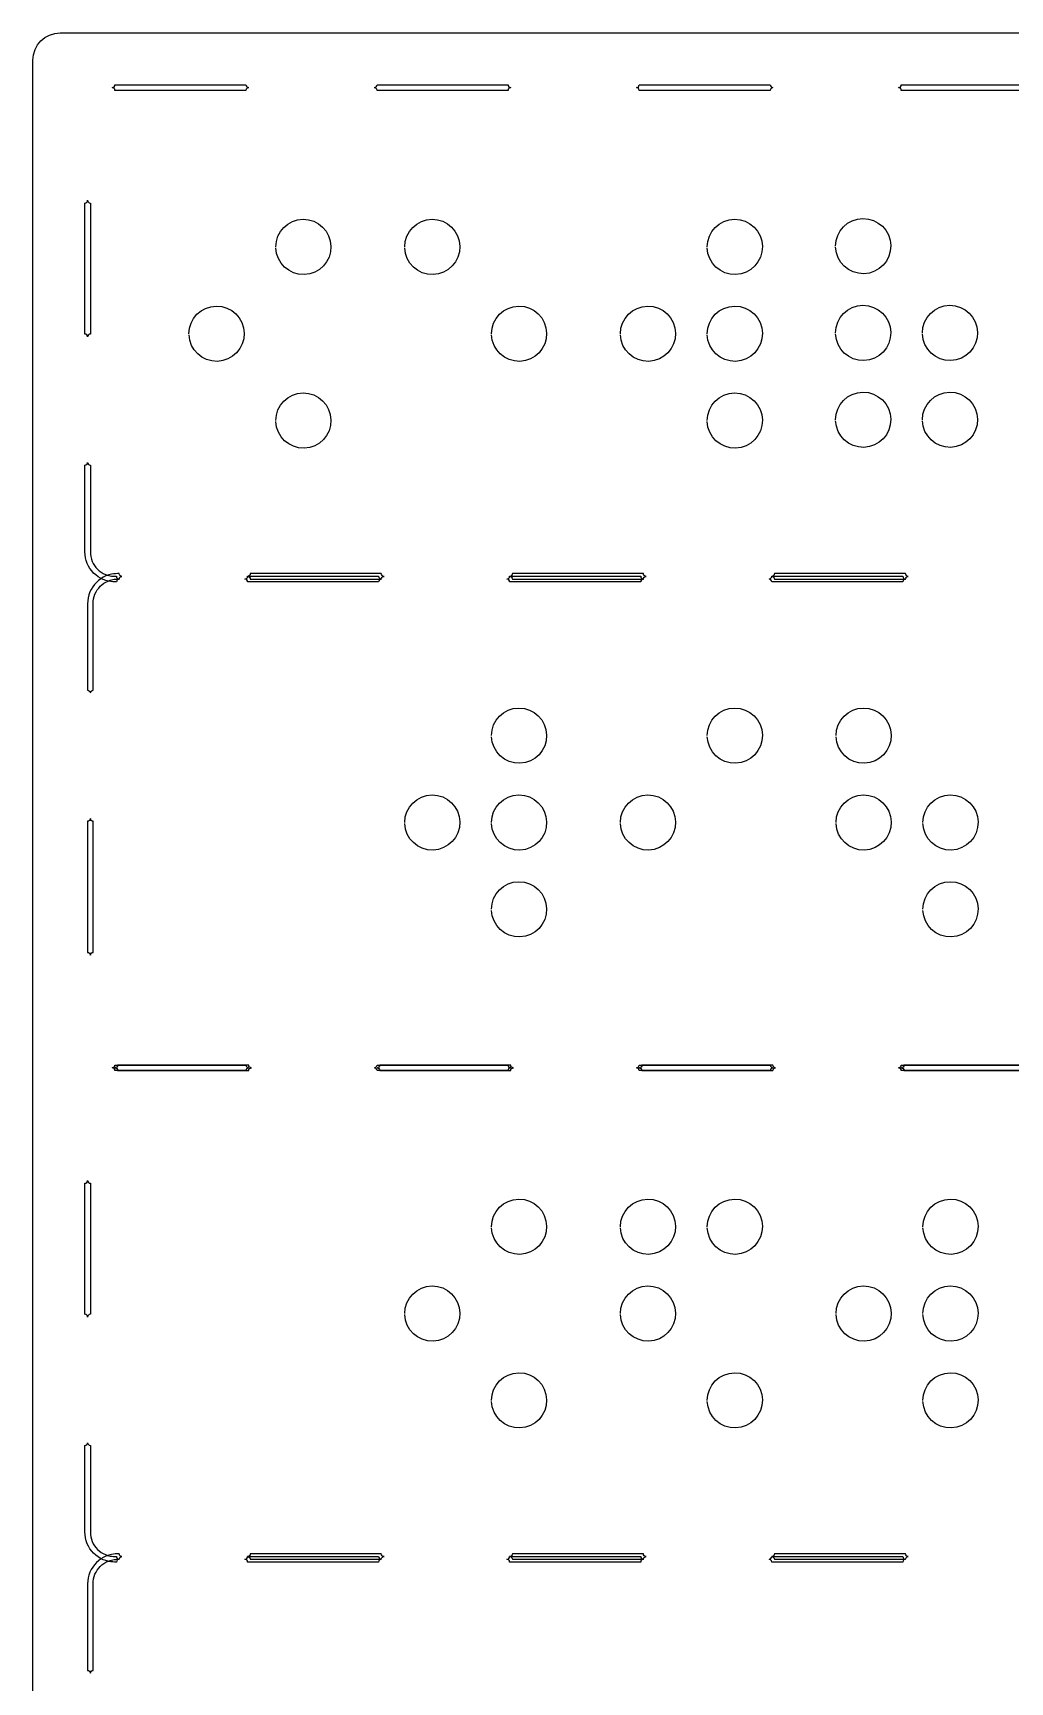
# Model space of a CAD drawing. Extents: x 0 to 120, y 0 to 230.
# Drawn here: x 0.1 to 35.9, y 169.7 to 230.1 of the extents above; entities that cross this region are included whole.
import ezdxf

# ---------------------------------------------------------------- set-up
doc = ezdxf.new("R2010")
doc.units = 0
doc.layers.add('Camada_1', color=7, linetype='CONTINUOUS')

msp = doc.modelspace()

# ---------------------------------------------------------------- linework, layer by layer
at = {"layer": 'Camada_1', "color": 7}
for points in [[(1.100001, 230.09983), (119.1, 230.09983)], [(0.1, 1.09983), (0.1, 229.09983)], [(3.101574, 228.19998), (7.900402, 228.19998)], [(7.900402, 227.99881), (3.101574, 227.99881)], [(12.701184, 228.19998), (17.500012, 228.19998)], [(17.500012, 227.99881), (12.701184, 227.99881)], [(22.300793, 228.19998), (27.101574, 228.19998)], [(27.101574, 227.99881), (22.300793, 227.99881)], [(31.900402, 228.19998), (36.701184, 228.19998)], [(36.701184, 227.99881), (31.900402, 227.99881)], [(2.000012, 219.07107), (2.000012, 223.8699)], [(2.201184, 223.8699), (2.201184, 219.07107)], [(2.000013, 211.10049), (2.000013, 214.27041)], [(2.101575, 214.37001), (2.101574, 214.3699)], [(2.201184, 214.2703), (2.201184, 211.10038)], [(2.878908, 210.0224), (2.875008, 210.0224), (2.773445, 210.0497), (2.671883, 210.0849), (2.576183, 210.1318), (2.484383, 210.1865), (2.400403, 210.2509), (2.322273, 210.3212), (2.251963, 210.3993), (2.187513, 210.4833), (2.132823, 210.5751), (2.087903, 210.6688), (2.087903, 210.6708)], [(2.978505, 210.27567), (2.974605, 210.27567), (2.873042, 210.24837), (2.77148, 210.21317), (2.67578, 210.16627), (2.58398, 210.11157), (2.5, 210.04707), (2.42187, 209.97677), (2.35156, 209.89867), (2.28711, 209.81467), (2.23242, 209.72287), (2.1875, 209.62917), (2.1875, 209.62717)], [(2.271494, 210.74881), (2.308604, 210.67071), (2.353524, 210.59651), (2.406254, 210.52621), (2.462894, 210.46181), (2.527344, 210.40521), (2.597654, 210.35251), (2.671874, 210.30761), (2.750004, 210.27051), (2.832034, 210.24121), (2.923834, 210.21781)], [(7.958996, 210.19998), (12.757824, 210.19998)], [(12.857421, 210.29925), (8.058593, 210.29925)], [(17.558606, 210.19998), (22.357434, 210.19998)], [(22.457031, 210.29925), (17.658203, 210.29925)], [(27.158215, 210.19998), (31.958996, 210.19998)], [(32.058593, 210.29925), (27.257812, 210.29925)], [(2.371091, 209.54925), (2.408201, 209.62735), (2.453121, 209.70155), (2.505851, 209.77185), (2.562491, 209.83625), (2.626941, 209.89285), (2.697251, 209.94555), (2.771471, 209.99045), (2.849601, 210.02755), (2.931631, 210.05685), (3.023431, 210.08025)], [(12.757824, 209.99881), (7.958996, 209.99881)], [(8.058593, 210.09809), (12.857421, 210.09809)], [(22.357434, 209.99881), (17.558606, 209.99881)], [(17.658203, 210.09809), (22.457031, 210.09809)], [(31.958996, 209.99881), (27.158215, 209.99881)], [(27.257812, 210.09809), (32.058593, 210.09809)], [(2.09961, 209.19748), (2.09961, 206.02756)], [(2.300781, 206.02777), (2.300781, 209.19769)], [(2.201172, 205.92796), (2.201171, 205.92817)], [(2.099609, 201.226997), (2.099609, 196.428168)], [(2.300781, 196.428168), (2.300781, 201.226997)], [(3.101574, 192.299574), (7.900402, 192.299574)], [(7.900402, 192.098402), (3.101574, 192.098402)], [(7.999999, 192.299262), (3.201171, 192.299262)], [(3.201171, 192.09809), (7.999999, 192.09809)], [(12.701184, 192.299574), (17.500012, 192.299574)], [(17.500012, 192.098402), (12.701184, 192.098402)], [(17.599609, 192.299262), (12.800781, 192.299262)], [(12.800781, 192.09809), (17.599609, 192.09809)], [(22.300793, 192.299574), (27.101574, 192.299574)], [(27.101574, 192.098402), (22.300793, 192.098402)], [(27.201171, 192.299262), (22.40039, 192.299262)], [(22.40039, 192.09809), (27.201171, 192.09809)], [(31.900402, 192.299574), (36.701184, 192.299574)], [(36.701184, 192.098402), (31.900402, 192.098402)], [(36.800781, 192.299262), (31.999999, 192.299262)], [(31.999999, 192.09809), (36.800781, 192.09809)], [(2.000012, 183.170667), (2.000012, 187.969496)], [(2.201184, 187.969496), (2.201184, 183.170667)], [(2.000013, 175.200004), (2.000013, 178.369926)], [(2.201184, 178.369886), (2.201184, 175.199964)], [(2.878908, 174.121837), (2.875008, 174.121837), (2.773445, 174.149177), (2.671883, 174.184337), (2.576183, 174.231207), (2.484383, 174.285897), (2.400403, 174.350347), (2.322273, 174.420657), (2.251963, 174.498787), (2.187513, 174.582767), (2.132823, 174.674567), (2.087903, 174.768317), (2.087903, 174.770317)], [(2.271494, 174.848402), (2.308604, 174.770272), (2.353524, 174.696052), (2.406254, 174.625742), (2.462894, 174.561292), (2.527344, 174.504652), (2.597654, 174.451922), (2.671874, 174.407002), (2.750004, 174.369892), (2.832034, 174.340592), (2.923834, 174.317152)], [(2.978505, 174.375424), (2.974605, 174.375424), (2.873042, 174.348084), (2.77148, 174.312924), (2.67578, 174.266054), (2.58398, 174.211364), (2.5, 174.146914), (2.42187, 174.076604), (2.35156, 173.998474), (2.28711, 173.914494), (2.23242, 173.822694), (2.1875, 173.728944), (2.1875, 173.726944)], [(2.371091, 173.648859), (2.408201, 173.726989), (2.453121, 173.801209), (2.505851, 173.871519), (2.562491, 173.935969), (2.626941, 173.992609), (2.697251, 174.045339), (2.771471, 174.090259), (2.849601, 174.127369), (2.931631, 174.156669), (3.023431, 174.180109)], [(7.958996, 174.299574), (12.757824, 174.299574)], [(12.757824, 174.098402), (7.958996, 174.098402)], [(12.857421, 174.398859), (8.058593, 174.398859)], [(8.058593, 174.197687), (12.857421, 174.197687)], [(17.558606, 174.299574), (22.357434, 174.299574)], [(22.357434, 174.098402), (17.558606, 174.098402)], [(22.457031, 174.398859), (17.658203, 174.398859)], [(17.658203, 174.197687), (22.457031, 174.197687)], [(27.158215, 174.299574), (31.958996, 174.299574)], [(31.958996, 174.098402), (27.158215, 174.098402)], [(32.058593, 174.398859), (27.257812, 174.398859)], [(27.257812, 174.197687), (32.058593, 174.197687)], [(2.09961, 173.297257), (2.09961, 170.127335)], [(2.300781, 170.127375), (2.300781, 173.297297)]]:
    msp.add_lwpolyline(points, dxfattribs=at)
for points in [[(1.100001, 230.09983)], [(2.101574, 223.97146)], [(2.201171, 196.326606)], [(2.101574, 188.071058)], [(2.101575, 178.469536)], [(2.201172, 170.027725)]]:
    msp.add_lwpolyline(points, close=True, dxfattribs=at)
for points in [[(0.1, 229.09983), (0.1, 229.65383), (0.546, 230.09983), (1.100001, 230.09983)], [(3.000012, 228.10038), (3.026734, 228.099962), (3.052512, 228.110258), (3.071593, 228.128971)], [(3.0723, 228.0711), (3.05316, 228.090242), (3.027078, 228.100806), (3.000012, 228.10038)], [(3.071593, 228.128971), (3.090674, 228.147683), (3.101471, 228.173255), (3.101574, 228.19998)], [(3.101574, 227.99881), (3.102003, 228.025876), (3.09144, 228.051959), (3.0723, 228.0711)], [(7.928994, 228.070399), (7.910279, 228.051316), (7.899983, 228.025535), (7.900402, 227.99881)], [(7.900402, 228.19998), (7.900622, 228.14506), (7.945092, 228.100594), (8.000012, 228.10038)], [(8.000012, 228.10038), (7.973284, 228.100279), (7.947709, 228.089482), (7.928994, 228.070399)], [(12.601574, 228.10038), (12.656494, 228.100594), (12.700965, 228.14506), (12.701184, 228.19998)], [(12.672593, 228.070399), (12.653878, 228.089482), (12.628302, 228.100279), (12.601574, 228.10038)], [(12.701184, 227.99881), (12.701604, 228.025535), (12.691307, 228.051316), (12.672593, 228.070399)], [(17.529286, 228.0711), (17.510146, 228.051959), (17.499584, 228.025876), (17.500012, 227.99881)], [(17.500012, 228.19998), (17.500116, 228.173255), (17.510913, 228.147683), (17.529994, 228.128971)], [(17.601574, 228.10038), (17.574508, 228.100806), (17.548426, 228.090242), (17.529286, 228.0711)], [(17.529994, 228.128971), (17.549075, 228.110258), (17.574852, 228.099962), (17.601574, 228.10038)], [(22.201183, 228.10038), (22.256103, 228.100594), (22.300574, 228.14506), (22.300793, 228.19998)], [(22.272202, 228.070399), (22.253487, 228.089482), (22.227911, 228.100279), (22.201183, 228.10038)], [(22.300793, 227.99881), (22.301213, 228.025535), (22.290916, 228.051316), (22.272202, 228.070399)], [(27.130165, 228.070399), (27.111451, 228.051316), (27.101154, 228.025535), (27.101574, 227.99881)], [(27.101574, 228.19998), (27.101793, 228.14506), (27.146264, 228.100594), (27.201184, 228.10038)], [(27.201184, 228.10038), (27.174456, 228.100279), (27.14888, 228.089482), (27.130165, 228.070399)], [(31.800792, 228.10038), (31.855712, 228.100594), (31.900183, 228.14506), (31.900402, 228.19998)], [(31.871811, 228.070399), (31.853096, 228.089482), (31.82752, 228.100279), (31.800792, 228.10038)], [(31.900402, 227.99881), (31.900822, 228.025535), (31.890525, 228.051316), (31.871811, 228.070399)], [(2.000012, 223.8699), (2.027076, 223.869474), (2.053157, 223.880037), (2.072297, 223.899176)], [(2.072297, 223.899176), (2.091436, 223.918316), (2.102, 223.944396), (2.101574, 223.97146)], [(2.101574, 223.97146), (2.101157, 223.944737), (2.111455, 223.918958), (2.130169, 223.899877)], [(2.130169, 223.899877), (2.148884, 223.880796), (2.174458, 223.870001), (2.201184, 223.8699)], [(8.994073, 222.264871), (8.994073, 222.819738), (9.440324, 223.271016), (9.994214, 223.276277)], [(9.994214, 223.276277), (10.548104, 223.281538), (11.002818, 222.838818), (11.013321, 222.28405)], [(13.714089, 222.264871), (13.714089, 222.819739), (14.16034, 223.271016), (14.714231, 223.276277)], [(14.714231, 223.276277), (15.268121, 223.281538), (15.722835, 222.838818), (15.733338, 222.28405)], [(24.79403, 222.264871), (24.79403, 222.819738), (25.240281, 223.271016), (25.794171, 223.276277)], [(25.794171, 223.276277), (26.348061, 223.281538), (26.802775, 222.838818), (26.813278, 222.28405)], [(29.495911, 222.29363), (29.495911, 222.848498), (29.942162, 223.299775), (30.496053, 223.305036)], [(30.496053, 223.305036), (31.049943, 223.310297), (31.504657, 222.867577), (31.51516, 222.312809)], [(11.013321, 222.28405), (11.023824, 221.729282), (10.586196, 221.26961), (10.032505, 221.253829)], [(15.733338, 222.28405), (15.743841, 221.729282), (15.306212, 221.26961), (14.752521, 221.253829)], [(26.813278, 222.28405), (26.823781, 221.729282), (26.386153, 221.26961), (25.832462, 221.253829)], [(31.51516, 222.312809), (31.525663, 221.758041), (31.088034, 221.298369), (30.534343, 221.282588)], [(10.032505, 221.253829), (9.478814, 221.238048), (9.015802, 221.672051), (8.994799, 222.22652)], [(14.752521, 221.253829), (14.19883, 221.238048), (13.735818, 221.672051), (13.714815, 222.22652)], [(25.832462, 221.253829), (25.278771, 221.238048), (24.815759, 221.672051), (24.794756, 222.22652)], [(30.534343, 221.282588), (29.980652, 221.266807), (29.51764, 221.70081), (29.496637, 222.255279)], [(5.814088, 219.084871), (5.814088, 219.639738), (6.260339, 220.091015), (6.814229, 220.096276)], [(6.814229, 220.096276), (7.368119, 220.101537), (7.822832, 219.658818), (7.833336, 219.10405)], [(16.894082, 219.084871), (16.894082, 219.639738), (17.340333, 220.091015), (17.894223, 220.096276)], [(17.894223, 220.096276), (18.448113, 220.101537), (18.902826, 219.658818), (18.91333, 219.10405)], [(21.614037, 219.084871), (21.614037, 219.639738), (22.060289, 220.091015), (22.614179, 220.096276)], [(22.614179, 220.096276), (23.168069, 220.101537), (23.622782, 219.658818), (23.633286, 219.10405)], [(24.79403, 219.084871), (24.79403, 219.639738), (25.240281, 220.091015), (25.794171, 220.096276)], [(25.794171, 220.096276), (26.348061, 220.101537), (26.802774, 219.658818), (26.813278, 219.10405)], [(29.495911, 219.11363), (29.495911, 219.668497), (29.942163, 220.119774), (30.496053, 220.125035)], [(30.496053, 220.125035), (31.049943, 220.130296), (31.504656, 219.687577), (31.51516, 219.132809)], [(32.675908, 219.11363), (32.675908, 219.668497), (33.122159, 220.119774), (33.676049, 220.125035)], [(33.676049, 220.125035), (34.229939, 220.130296), (34.684652, 219.687577), (34.695156, 219.132809)], [(2.071593, 219.042479), (2.052512, 219.061192), (2.026734, 219.071488), (2.000012, 219.07107)], [(2.101574, 218.97147), (2.101471, 218.998195), (2.090674, 219.023767), (2.071593, 219.042479)], [(2.201184, 219.07107), (2.146264, 219.070856), (2.101794, 219.02639), (2.101574, 218.97147)], [(6.85252, 218.073829), (6.298829, 218.058048), (5.835817, 218.492051), (5.814814, 219.04652)], [(7.833336, 219.10405), (7.843839, 218.549282), (7.406211, 218.08961), (6.85252, 218.073829)], [(17.932514, 218.073829), (17.378823, 218.058048), (16.915811, 218.492051), (16.894808, 219.04652)], [(18.91333, 219.10405), (18.923833, 218.549282), (18.486205, 218.08961), (17.932514, 218.073829)], [(22.652469, 218.073829), (22.098778, 218.058048), (21.635766, 218.492051), (21.614763, 219.04652)], [(23.633286, 219.10405), (23.643789, 218.549282), (23.20616, 218.08961), (22.652469, 218.073829)], [(25.832462, 218.073829), (25.278771, 218.058048), (24.815759, 218.492051), (24.794756, 219.04652)], [(26.813278, 219.10405), (26.823781, 218.549282), (26.386153, 218.08961), (25.832462, 218.073829)], [(30.534343, 218.102588), (29.980652, 218.086807), (29.51764, 218.52081), (29.496637, 219.075279)], [(31.51516, 219.132809), (31.525663, 218.578041), (31.088034, 218.118369), (30.534343, 218.102588)], [(33.71434, 218.102588), (33.160649, 218.086807), (32.697637, 218.52081), (32.676634, 219.075279)], [(34.695156, 219.132809), (34.705659, 218.578041), (34.268031, 218.118369), (33.71434, 218.102588)], [(8.994073, 215.90487), (8.994073, 216.459737), (9.440324, 216.911015), (9.994214, 216.916276)], [(9.994214, 216.916276), (10.548104, 216.921537), (11.002818, 216.478817), (11.013321, 215.924049)], [(24.79403, 215.90487), (24.79403, 216.459737), (25.240281, 216.911015), (25.794171, 216.916276)], [(25.794171, 216.916276), (26.348061, 216.921537), (26.802775, 216.478817), (26.813278, 215.924049)], [(29.495911, 215.933629), (29.495911, 216.488497), (29.942162, 216.939774), (30.496053, 216.945035)], [(30.496053, 216.945035), (31.049943, 216.950296), (31.504657, 216.507576), (31.51516, 215.952808)], [(32.675908, 215.933629), (32.675908, 216.488496), (33.122159, 216.939774), (33.676049, 216.945035)], [(33.676049, 216.945035), (34.229939, 216.950296), (34.684653, 216.507576), (34.695156, 215.952808)], [(10.032505, 214.893829), (9.478814, 214.878048), (9.015802, 215.312051), (8.994799, 215.866519)], [(11.013321, 215.924049), (11.023824, 215.369282), (10.586196, 214.90961), (10.032505, 214.893829)], [(25.832462, 214.893829), (25.278771, 214.878048), (24.815759, 215.312051), (24.794756, 215.866519)], [(26.813278, 215.924049), (26.823781, 215.369282), (26.386153, 214.90961), (25.832462, 214.893829)], [(30.534343, 214.922588), (29.980652, 214.906807), (29.51764, 215.34081), (29.496637, 215.895278)], [(31.51516, 215.952808), (31.525663, 215.39804), (31.088034, 214.938369), (30.534343, 214.922588)], [(33.71434, 214.922588), (33.160649, 214.906807), (32.697637, 215.34081), (32.676634, 215.895278)], [(34.695156, 215.952808), (34.705659, 215.398041), (34.268031, 214.938369), (33.71434, 214.922588)], [(2.000013, 214.27041), (2.026735, 214.269992), (2.052513, 214.280288), (2.071594, 214.299001)], [(2.071594, 214.299001), (2.090675, 214.317713), (2.101472, 214.343285), (2.101575, 214.37001)], [(2.101574, 214.3699), (2.101794, 214.31498), (2.146264, 214.270514), (2.201184, 214.2703)], [(2.087903, 210.6708), (2.030533, 210.80651), (1.999883, 210.95377), (2.000013, 211.10049)], [(2.201184, 211.10038), (2.201077, 210.98022), (2.224864, 210.85913), (2.271494, 210.74881)], [(2.923834, 210.21781), (2.997194, 210.20261), (3.074821, 210.19871), (3.156256, 210.20021)], [(3.259755, 210.29907), (3.168765, 210.30107), (3.074592, 210.29607), (2.978505, 210.27567)], [(3.156256, 210.20021), (3.157513, 210.145269), (3.20287, 210.101637), (3.257818, 210.10251)], [(3.255853, 210.09785), (3.25711, 210.152791), (3.302467, 210.196423), (3.357415, 210.19555)], [(3.286953, 210.226902), (3.268602, 210.246354), (3.258807, 210.272345), (3.259755, 210.29907)], [(3.357415, 210.19555), (3.330681, 210.196159), (3.305304, 210.20745), (3.286953, 210.226902)], [(7.929015, 210.128971), (7.948096, 210.147683), (7.958893, 210.173255), (7.958996, 210.19998)], [(8.029316, 210.226966), (8.010176, 210.207827), (7.984095, 210.197264), (7.957031, 210.19769)], [(7.957031, 210.19769), (7.983753, 210.198108), (8.009531, 210.187812), (8.028612, 210.169099)], [(8.058593, 210.29925), (8.059019, 210.272186), (8.048455, 210.246106), (8.029316, 210.226966)], [(12.757824, 210.19998), (12.758043, 210.14506), (12.802514, 210.100594), (12.857434, 210.10038)], [(12.886016, 210.227667), (12.867302, 210.246748), (12.857004, 210.272527), (12.857421, 210.29925)], [(12.857421, 210.09809), (12.85764, 210.15301), (12.902111, 210.197476), (12.957031, 210.19769)], [(12.957031, 210.19769), (12.930305, 210.197791), (12.904731, 210.208586), (12.886016, 210.227667)], [(17.458996, 210.10038), (17.513916, 210.100594), (17.558387, 210.14506), (17.558606, 210.19998)], [(17.629608, 210.227667), (17.610893, 210.208586), (17.585319, 210.197791), (17.558593, 210.19769)], [(17.558593, 210.19769), (17.613513, 210.197476), (17.657984, 210.15301), (17.658203, 210.09809)], [(17.658203, 210.29925), (17.65862, 210.272527), (17.648322, 210.246748), (17.629608, 210.227667)], [(22.357434, 210.19998), (22.357538, 210.173255), (22.368335, 210.147683), (22.387416, 210.128971)], [(22.486309, 210.226966), (22.467169, 210.246106), (22.456605, 210.272186), (22.457031, 210.29925)], [(22.558593, 210.19769), (22.531529, 210.197264), (22.505448, 210.207827), (22.486309, 210.226966)], [(22.487013, 210.169099), (22.506094, 210.187812), (22.531871, 210.198108), (22.558593, 210.19769)], [(27.058605, 210.10038), (27.113525, 210.100594), (27.157996, 210.14506), (27.158215, 210.19998)], [(27.229217, 210.227667), (27.210502, 210.208586), (27.184928, 210.197791), (27.158202, 210.19769)], [(27.158202, 210.19769), (27.213122, 210.197476), (27.257593, 210.15301), (27.257812, 210.09809)], [(27.257812, 210.29925), (27.258229, 210.272527), (27.247931, 210.246748), (27.229217, 210.227667)], [(31.958996, 210.19998), (31.959215, 210.14506), (32.003686, 210.100594), (32.058606, 210.10038)], [(32.087188, 210.227667), (32.068474, 210.246748), (32.058176, 210.272527), (32.058593, 210.29925)], [(32.058593, 210.09809), (32.058812, 210.15301), (32.103283, 210.197476), (32.158203, 210.19769)], [(32.158203, 210.19769), (32.131477, 210.197791), (32.105903, 210.208586), (32.087188, 210.227667)], [(2.1875, 209.62717), (2.13013, 209.49146), (2.09948, 209.3442), (2.09961, 209.19748)], [(3.160158, 209.999), (3.069168, 209.997), (2.974995, 210.002), (2.878908, 210.0224)], [(3.023431, 210.08025), (3.096791, 210.09545), (3.174418, 210.09935), (3.255853, 210.09785)], [(3.18736, 210.071161), (3.169009, 210.051712), (3.159213, 210.025723), (3.160158, 209.999)], [(3.257818, 210.10251), (3.231085, 210.101901), (3.20571, 210.090611), (3.18736, 210.071161)], [(7.857434, 210.10038), (7.884156, 210.099962), (7.909934, 210.110258), (7.929015, 210.128971)], [(7.929722, 210.0711), (7.910582, 210.090242), (7.8845, 210.100806), (7.857434, 210.10038)], [(7.958996, 209.99881), (7.959425, 210.025876), (7.948862, 210.051959), (7.929722, 210.0711)], [(8.028612, 210.169099), (8.047693, 210.150387), (8.05849, 210.124815), (8.058593, 210.09809)], [(12.786415, 210.070399), (12.767701, 210.051316), (12.757404, 210.025535), (12.757824, 209.99881)], [(12.857434, 210.10038), (12.830706, 210.100279), (12.80513, 210.089482), (12.786415, 210.070399)], [(17.530015, 210.070399), (17.5113, 210.089482), (17.485724, 210.100279), (17.458996, 210.10038)], [(17.558606, 209.99881), (17.559026, 210.025535), (17.548729, 210.051316), (17.530015, 210.070399)], [(22.386708, 210.0711), (22.367568, 210.051959), (22.357006, 210.025876), (22.357434, 209.99881)], [(22.458996, 210.10038), (22.43193, 210.100806), (22.405848, 210.090242), (22.386708, 210.0711)], [(22.387416, 210.128971), (22.406497, 210.110258), (22.432274, 210.099962), (22.458996, 210.10038)], [(22.457031, 210.09809), (22.457135, 210.124815), (22.467932, 210.150387), (22.487013, 210.169099)], [(27.129624, 210.070399), (27.110909, 210.089482), (27.085333, 210.100279), (27.058605, 210.10038)], [(27.158215, 209.99881), (27.158635, 210.025535), (27.148338, 210.051316), (27.129624, 210.070399)], [(31.987587, 210.070399), (31.968873, 210.051316), (31.958576, 210.025535), (31.958996, 209.99881)], [(32.058606, 210.10038), (32.031878, 210.100279), (32.006302, 210.089482), (31.987587, 210.070399)], [(2.300781, 209.19769), (2.300674, 209.31785), (2.324461, 209.43893), (2.371091, 209.54925)], [(2.09961, 206.02756), (2.126332, 206.027978), (2.15211, 206.017682), (2.171191, 205.998969)], [(2.171191, 205.998969), (2.190272, 205.980257), (2.201069, 205.954685), (2.201172, 205.92796)], [(2.201171, 205.92817), (2.201391, 205.98309), (2.245861, 206.027556), (2.300781, 206.02777)], [(16.894025, 204.364332), (16.894025, 204.919199), (17.340276, 205.370476), (17.894166, 205.375737)], [(17.894166, 205.375737), (18.448056, 205.380998), (18.902769, 204.938279), (18.913273, 204.383511)], [(24.794072, 204.364332), (24.794072, 204.919199), (25.240323, 205.370476), (25.794213, 205.375737)], [(25.794213, 205.375737), (26.348103, 205.380998), (26.802816, 204.938279), (26.81332, 204.383511)], [(29.514027, 204.364332), (29.514027, 204.919199), (29.960279, 205.370476), (30.514169, 205.375737)], [(30.514169, 205.375737), (31.068059, 205.380998), (31.522772, 204.938279), (31.533276, 204.383511)], [(17.932457, 203.35329), (17.378766, 203.337509), (16.915754, 203.771512), (16.894751, 204.325981)], [(18.913273, 204.383511), (18.923776, 203.828743), (18.486148, 203.369071), (17.932457, 203.35329)], [(25.832504, 203.35329), (25.278813, 203.337509), (24.815801, 203.771512), (24.794798, 204.325981)], [(26.81332, 204.383511), (26.823823, 203.828743), (26.386195, 203.369071), (25.832504, 203.35329)], [(30.552459, 203.35329), (29.998768, 203.337509), (29.535756, 203.771512), (29.514753, 204.325981)], [(31.533276, 204.383511), (31.543779, 203.828743), (31.10615, 203.369071), (30.552459, 203.35329)], [(13.714032, 201.184331), (13.714032, 201.739198), (14.160283, 202.190476), (14.714173, 202.195737)], [(14.714173, 202.195737), (15.268063, 202.200998), (15.722777, 201.758278), (15.73328, 201.20351)], [(16.894025, 201.184331), (16.894025, 201.739198), (17.340276, 202.190476), (17.894166, 202.195737)], [(17.894166, 202.195737), (18.448056, 202.200998), (18.90277, 201.758278), (18.913273, 201.20351)], [(21.614072, 201.184331), (21.614072, 201.739198), (22.060323, 202.190476), (22.614213, 202.195737)], [(22.614213, 202.195737), (23.168103, 202.200998), (23.622817, 201.758278), (23.63332, 201.20351)], [(29.514027, 201.184331), (29.514027, 201.739199), (29.960278, 202.190476), (30.514169, 202.195737)], [(30.514169, 202.195737), (31.068059, 202.200998), (31.522773, 201.758278), (31.533276, 201.20351)], [(32.69402, 201.184331), (32.69402, 201.739199), (33.140271, 202.190476), (33.694162, 202.195737)], [(33.694162, 202.195737), (34.248052, 202.200997), (34.702765, 201.758278), (34.713268, 201.20351)], [(2.171193, 201.255591), (2.152112, 201.236877), (2.126333, 201.226579), (2.099609, 201.226997)], [(2.201171, 201.326607), (2.20107, 201.29988), (2.190275, 201.274306), (2.171193, 201.255591)], [(2.300781, 201.226997), (2.245857, 201.227211), (2.201385, 201.271683), (2.201171, 201.326607)], [(14.752464, 200.173289), (14.198773, 200.157508), (13.735761, 200.591511), (13.714758, 201.14598)], [(15.73328, 201.20351), (15.743783, 200.648742), (15.306155, 200.18907), (14.752464, 200.173289)], [(17.932457, 200.173289), (17.378766, 200.157508), (16.915754, 200.591511), (16.894751, 201.14598)], [(18.913273, 201.20351), (18.923776, 200.648742), (18.486148, 200.18907), (17.932457, 200.173289)], [(22.652504, 200.173289), (22.098813, 200.157508), (21.635801, 200.591511), (21.614798, 201.14598)], [(23.63332, 201.20351), (23.643823, 200.648742), (23.206195, 200.18907), (22.652504, 200.173289)], [(30.552459, 200.173289), (29.998768, 200.157508), (29.535756, 200.591511), (29.514753, 201.14598)], [(31.533276, 201.20351), (31.543779, 200.648742), (31.10615, 200.18907), (30.552459, 200.173289)], [(33.732452, 200.173289), (33.178761, 200.157508), (32.715749, 200.591511), (32.694746, 201.14598)], [(34.713268, 201.20351), (34.723771, 200.648742), (34.286143, 200.18907), (33.732452, 200.173289)], [(16.894025, 198.004335), (16.894025, 198.559202), (17.340276, 199.010479), (17.894166, 199.01574)], [(17.894166, 199.01574), (18.448056, 199.021001), (18.902769, 198.578282), (18.913273, 198.023514)], [(32.69402, 198.004335), (32.69402, 198.559202), (33.140272, 199.010479), (33.694162, 199.01574)], [(33.694162, 199.01574), (34.248052, 199.021), (34.702764, 198.578281), (34.713268, 198.023514)], [(17.932457, 196.993293), (17.378766, 196.977512), (16.915754, 197.411515), (16.894751, 197.965984)], [(18.913273, 198.023514), (18.923776, 197.468746), (18.486148, 197.009074), (17.932457, 196.993293)], [(33.732452, 196.993293), (33.178761, 196.977512), (32.715749, 197.411515), (32.694746, 197.965984)], [(34.713268, 198.023514), (34.723771, 197.468746), (34.286143, 197.009074), (33.732452, 196.993293)], [(2.099609, 196.428168), (2.126674, 196.428594), (2.152755, 196.418031), (2.171894, 196.398891)], [(2.171894, 196.398891), (2.191034, 196.379751), (2.201598, 196.35367), (2.201171, 196.326606)], [(2.201171, 196.326606), (2.200754, 196.35333), (2.211051, 196.379109), (2.229766, 196.39819)], [(2.229766, 196.39819), (2.24848, 196.417271), (2.274055, 196.428067), (2.300781, 196.428168)], [(3.000012, 192.199964), (3.026736, 192.199546), (3.052515, 192.209844), (3.071596, 192.228558)], [(3.072297, 192.170687), (3.053158, 192.189827), (3.027077, 192.20039), (3.000012, 192.199964)], [(3.071596, 192.228558), (3.090678, 192.247273), (3.101473, 192.272847), (3.101574, 192.299574)], [(3.101574, 192.098402), (3.102001, 192.125466), (3.091437, 192.151547), (3.072297, 192.170687)], [(3.171894, 192.226977), (3.152755, 192.207837), (3.126674, 192.197274), (3.099609, 192.1977)], [(3.099609, 192.1977), (3.126333, 192.198118), (3.152112, 192.18782), (3.171193, 192.169106)], [(3.171193, 192.169106), (3.190275, 192.150391), (3.20107, 192.124817), (3.201171, 192.09809)], [(3.201171, 192.299262), (3.201598, 192.272198), (3.191034, 192.246117), (3.171894, 192.226977)], [(7.928997, 192.169986), (7.910282, 192.150905), (7.899985, 192.125126), (7.900402, 192.098402)], [(7.900402, 192.299574), (7.900616, 192.24465), (7.945088, 192.200178), (8.000012, 192.199964)], [(8.000012, 192.199964), (7.973286, 192.199863), (7.947711, 192.189067), (7.928997, 192.169986)], [(8.028594, 192.227678), (8.009879, 192.246759), (7.999582, 192.272538), (7.999999, 192.299262)], [(7.999999, 192.09809), (8.000213, 192.153014), (8.044685, 192.197486), (8.099609, 192.1977)], [(8.099609, 192.1977), (8.072883, 192.197801), (8.047308, 192.208597), (8.028594, 192.227678)], [(12.601574, 192.199964), (12.656498, 192.200178), (12.70097, 192.24465), (12.701184, 192.299574)], [(12.67259, 192.169986), (12.653875, 192.189067), (12.628301, 192.199863), (12.601574, 192.199964)], [(12.701184, 192.098402), (12.701602, 192.125126), (12.691304, 192.150905), (12.67259, 192.169986)], [(12.772187, 192.227678), (12.753472, 192.208597), (12.727898, 192.197801), (12.701171, 192.1977)], [(12.701171, 192.1977), (12.756095, 192.197486), (12.800567, 192.153014), (12.800781, 192.09809)], [(12.800781, 192.299262), (12.801199, 192.272538), (12.790901, 192.246759), (12.772187, 192.227678)], [(17.529289, 192.170687), (17.510149, 192.151547), (17.499586, 192.125466), (17.500012, 192.098402)], [(17.500012, 192.299574), (17.500113, 192.272847), (17.510909, 192.247273), (17.52999, 192.228558)], [(17.601574, 192.199964), (17.57451, 192.20039), (17.548429, 192.189827), (17.529289, 192.170687)], [(17.52999, 192.228558), (17.549071, 192.209844), (17.57485, 192.199546), (17.601574, 192.199964)], [(17.628886, 192.226977), (17.609746, 192.246117), (17.599183, 192.272198), (17.599609, 192.299262)], [(17.599609, 192.09809), (17.59971, 192.124817), (17.610506, 192.150391), (17.629587, 192.169106)], [(17.701171, 192.1977), (17.674107, 192.197274), (17.648026, 192.207837), (17.628886, 192.226977)], [(17.629587, 192.169106), (17.648668, 192.18782), (17.674447, 192.198118), (17.701171, 192.1977)], [(22.201183, 192.199964), (22.256107, 192.200178), (22.300579, 192.24465), (22.300793, 192.299574)], [(22.272199, 192.169986), (22.253484, 192.189067), (22.22791, 192.199863), (22.201183, 192.199964)], [(22.300793, 192.098402), (22.301211, 192.125126), (22.290913, 192.150905), (22.272199, 192.169986)], [(22.371796, 192.227678), (22.353081, 192.208597), (22.327507, 192.197801), (22.30078, 192.1977)], [(22.30078, 192.1977), (22.355704, 192.197486), (22.400176, 192.153014), (22.40039, 192.09809)], [(22.40039, 192.299262), (22.400808, 192.272538), (22.39051, 192.246759), (22.371796, 192.227678)], [(27.130168, 192.169986), (27.111454, 192.150905), (27.101156, 192.125126), (27.101574, 192.098402)], [(27.101574, 192.299574), (27.101788, 192.24465), (27.14626, 192.200178), (27.201184, 192.199964)], [(27.201184, 192.199964), (27.174457, 192.199863), (27.148883, 192.189067), (27.130168, 192.169986)], [(27.229765, 192.227678), (27.211051, 192.246759), (27.200753, 192.272538), (27.201171, 192.299262)], [(27.201171, 192.09809), (27.201385, 192.153014), (27.245857, 192.197486), (27.300781, 192.1977)], [(27.300781, 192.1977), (27.274054, 192.197801), (27.24848, 192.208597), (27.229765, 192.227678)], [(31.800792, 192.199964), (31.855716, 192.200178), (31.900188, 192.24465), (31.900402, 192.299574)], [(31.871808, 192.169986), (31.853093, 192.189067), (31.827519, 192.199863), (31.800792, 192.199964)], [(31.900402, 192.098402), (31.90082, 192.125126), (31.890522, 192.150905), (31.871808, 192.169986)], [(31.971405, 192.227678), (31.95269, 192.208597), (31.927116, 192.197801), (31.900389, 192.1977)], [(31.900389, 192.1977), (31.955313, 192.197486), (31.999785, 192.153014), (31.999999, 192.09809)], [(31.999999, 192.299262), (32.000417, 192.272538), (31.990119, 192.246759), (31.971405, 192.227678)], [(2.000012, 187.969496), (2.027077, 187.96907), (2.053158, 187.979633), (2.072297, 187.998773)], [(2.072297, 187.998773), (2.091437, 188.017913), (2.102001, 188.043994), (2.101574, 188.071058)], [(2.101574, 188.071058), (2.101157, 188.044334), (2.111454, 188.018555), (2.130169, 187.999474)], [(2.130169, 187.999474), (2.148883, 187.980393), (2.174458, 187.969597), (2.201184, 187.969496)], [(16.894089, 186.378503), (16.894089, 186.933371), (17.34034, 187.384648), (17.894231, 187.389909)], [(17.894231, 187.389909), (18.448121, 187.39517), (18.902835, 186.95245), (18.913338, 186.397682)], [(21.61411, 186.378503), (21.61411, 186.93337), (22.060361, 187.384648), (22.614251, 187.389909)], [(22.614251, 187.389909), (23.168141, 187.39517), (23.622855, 186.95245), (23.633358, 186.397682)], [(24.794095, 186.378503), (24.794095, 186.93337), (25.240346, 187.384648), (25.794236, 187.389909)], [(25.794236, 187.389909), (26.348126, 187.39517), (26.80284, 186.95245), (26.813343, 186.397682)], [(32.694047, 186.378503), (32.694047, 186.93337), (33.140298, 187.384648), (33.694188, 187.389909)], [(33.694188, 187.389909), (34.248078, 187.39517), (34.702792, 186.95245), (34.713295, 186.397682)], [(17.932521, 185.367461), (17.37883, 185.351681), (16.915819, 185.785684), (16.894816, 186.340152)], [(18.913338, 186.397682), (18.923841, 185.842914), (18.486212, 185.383242), (17.932521, 185.367461)], [(22.652542, 185.367461), (22.098851, 185.35168), (21.635839, 185.785683), (21.614836, 186.340152)], [(23.633358, 186.397682), (23.643861, 185.842914), (23.206233, 185.383242), (22.652542, 185.367461)], [(25.832527, 185.367461), (25.278836, 185.35168), (24.815824, 185.785683), (24.794821, 186.340152)], [(26.813343, 186.397682), (26.823846, 185.842914), (26.386218, 185.383242), (25.832527, 185.367461)], [(33.732479, 185.367461), (33.178788, 185.35168), (32.715776, 185.785683), (32.694773, 186.340152)], [(34.713295, 186.397682), (34.723798, 185.842914), (34.28617, 185.383242), (33.732479, 185.367461)], [(13.714104, 183.198503), (13.714104, 183.75337), (14.160356, 184.204647), (14.714246, 184.209908)], [(14.714246, 184.209908), (15.268136, 184.215169), (15.722849, 183.77245), (15.733353, 183.217682)], [(21.61411, 183.198503), (21.61411, 183.75337), (22.060361, 184.204647), (22.614251, 184.209908)], [(22.614251, 184.209908), (23.168141, 184.215169), (23.622854, 183.77245), (23.633358, 183.217682)], [(29.514054, 183.198503), (29.514054, 183.75337), (29.960306, 184.204647), (30.514196, 184.209908)], [(30.514196, 184.209908), (31.068086, 184.215168), (31.522798, 183.772449), (31.533302, 183.217682)], [(32.694047, 183.198503), (32.694047, 183.75337), (33.140298, 184.204647), (33.694188, 184.209908)], [(33.694188, 184.209908), (34.248078, 184.215169), (34.702791, 183.77245), (34.713295, 183.217682)], [(2.071596, 183.142073), (2.052515, 183.160787), (2.026736, 183.171085), (2.000012, 183.170667)], [(2.101574, 183.071057), (2.101473, 183.097784), (2.090678, 183.123358), (2.071596, 183.142073)], [(2.201184, 183.170667), (2.14626, 183.170453), (2.101788, 183.125981), (2.101574, 183.071057)], [(14.752536, 182.187461), (14.198845, 182.171681), (13.735834, 182.605684), (13.714831, 183.160152)], [(15.733353, 183.217682), (15.743856, 182.662914), (15.306227, 182.203242), (14.752536, 182.187461)], [(22.652542, 182.187461), (22.098851, 182.17168), (21.635839, 182.605683), (21.614836, 183.160152)], [(23.633358, 183.217682), (23.643861, 182.662914), (23.206233, 182.203242), (22.652542, 182.187461)], [(30.552486, 182.187461), (29.998795, 182.17168), (29.535783, 182.605683), (29.51478, 183.160152)], [(31.533302, 183.217682), (31.543805, 182.662914), (31.106177, 182.203242), (30.552486, 182.187461)], [(33.732479, 182.187461), (33.178788, 182.17168), (32.715776, 182.605683), (32.694773, 183.160152)], [(34.713295, 183.217682), (34.723798, 182.662914), (34.28617, 182.203242), (33.732479, 182.187461)], [(16.894089, 180.018503), (16.894089, 180.57337), (17.340341, 181.024647), (17.894231, 181.029908)], [(17.894231, 181.029908), (18.448121, 181.035169), (18.902834, 180.59245), (18.913338, 180.037682)], [(24.794095, 180.018503), (24.794095, 180.57337), (25.240346, 181.024647), (25.794236, 181.029908)], [(25.794236, 181.029908), (26.348126, 181.035169), (26.802839, 180.59245), (26.813343, 180.037682)], [(32.694047, 180.018503), (32.694047, 180.57337), (33.140298, 181.024647), (33.694188, 181.029908)], [(33.694188, 181.029908), (34.248078, 181.035169), (34.702791, 180.59245), (34.713295, 180.037682)], [(18.913338, 180.037682), (18.923841, 179.482914), (18.486212, 179.023242), (17.932521, 179.007461)], [(26.813343, 180.037682), (26.823846, 179.482914), (26.386218, 179.023242), (25.832527, 179.007461)], [(34.713295, 180.037682), (34.723798, 179.482914), (34.28617, 179.023242), (33.732479, 179.007461)], [(17.932521, 179.007461), (17.37883, 178.991681), (16.915819, 179.425684), (16.894816, 179.980152)], [(25.832527, 179.007461), (25.278836, 178.99168), (24.815824, 179.425683), (24.794821, 179.980152)], [(33.732479, 179.007461), (33.178788, 178.99168), (32.715776, 179.425683), (32.694773, 179.980152)], [(2.000013, 178.369926), (2.026737, 178.369508), (2.052516, 178.379806), (2.071597, 178.39852)], [(2.071597, 178.39852), (2.090679, 178.417235), (2.101474, 178.442809), (2.101575, 178.469536)], [(2.101574, 178.469496), (2.101788, 178.414572), (2.14626, 178.3701), (2.201184, 178.369886)], [(2.087903, 174.770317), (2.030533, 174.906026), (1.999883, 175.053285), (2.000013, 175.200004)], [(2.201184, 175.199964), (2.201077, 175.079804), (2.224864, 174.95872), (2.271494, 174.848402)], [(3.160158, 174.098397), (3.069168, 174.096697), (2.974995, 174.101397), (2.878908, 174.121837)], [(2.923834, 174.317152), (2.997194, 174.302002), (3.074821, 174.298082), (3.156256, 174.299572)], [(3.259755, 174.398864), (3.168765, 174.400564), (3.074592, 174.395864), (2.978505, 174.375424)], [(3.023431, 174.180109), (3.096791, 174.195259), (3.174418, 174.199179), (3.255853, 174.197689)], [(3.156256, 174.299572), (3.157535, 174.244647), (3.202885, 174.201039), (3.257818, 174.201912)], [(3.187358, 174.170562), (3.169007, 174.151111), (3.159212, 174.125121), (3.160158, 174.098397)], [(3.257818, 174.201912), (3.231085, 174.201303), (3.205708, 174.190012), (3.187358, 174.170562)], [(3.255853, 174.197689), (3.257132, 174.252614), (3.302482, 174.296222), (3.357415, 174.295349)], [(3.286955, 174.326699), (3.268604, 174.34615), (3.258809, 174.37214), (3.259755, 174.398864)], [(3.357415, 174.295349), (3.330682, 174.295958), (3.305305, 174.307249), (3.286955, 174.326699)], [(7.857434, 174.199964), (7.884158, 174.199546), (7.909937, 174.209844), (7.929018, 174.228558)], [(7.929719, 174.170687), (7.91058, 174.189827), (7.884499, 174.20039), (7.857434, 174.199964)], [(7.929018, 174.228558), (7.9481, 174.247273), (7.958895, 174.272847), (7.958996, 174.299574)], [(7.958996, 174.098402), (7.959423, 174.125466), (7.948859, 174.151547), (7.929719, 174.170687)], [(8.029316, 174.326574), (8.010177, 174.307434), (7.984096, 174.296871), (7.957031, 174.297297)], [(7.957031, 174.297297), (7.983755, 174.297715), (8.009534, 174.287417), (8.028615, 174.268703)], [(8.028615, 174.268703), (8.047697, 174.249988), (8.058492, 174.224414), (8.058593, 174.197687)], [(8.058593, 174.398859), (8.05902, 174.371795), (8.048456, 174.345714), (8.029316, 174.326574)], [(12.786418, 174.169986), (12.767704, 174.150905), (12.757406, 174.125126), (12.757824, 174.098402)], [(12.757824, 174.299574), (12.758038, 174.24465), (12.80251, 174.200178), (12.857434, 174.199964)], [(12.857434, 174.199964), (12.830707, 174.199863), (12.805133, 174.189067), (12.786418, 174.169986)], [(12.886015, 174.327275), (12.867301, 174.346356), (12.857003, 174.372135), (12.857421, 174.398859)], [(12.857421, 174.197687), (12.857635, 174.252611), (12.902107, 174.297083), (12.957031, 174.297297)], [(12.957031, 174.297297), (12.930304, 174.297398), (12.90473, 174.308194), (12.886015, 174.327275)], [(17.458996, 174.199964), (17.51392, 174.200178), (17.558392, 174.24465), (17.558606, 174.299574)], [(17.530012, 174.169986), (17.511297, 174.189067), (17.485723, 174.199863), (17.458996, 174.199964)], [(17.558606, 174.098402), (17.559024, 174.125126), (17.548726, 174.150905), (17.530012, 174.169986)], [(17.629609, 174.327275), (17.610894, 174.308194), (17.58532, 174.297398), (17.558593, 174.297297)], [(17.558593, 174.297297), (17.613517, 174.297083), (17.657989, 174.252611), (17.658203, 174.197687)], [(17.658203, 174.398859), (17.658621, 174.372135), (17.648323, 174.346356), (17.629609, 174.327275)], [(22.386711, 174.170687), (22.367571, 174.151547), (22.357008, 174.125466), (22.357434, 174.098402)], [(22.357434, 174.299574), (22.357535, 174.272847), (22.368331, 174.247273), (22.387412, 174.228558)], [(22.458996, 174.199964), (22.431932, 174.20039), (22.405851, 174.189827), (22.386711, 174.170687)], [(22.387412, 174.228558), (22.406493, 174.209844), (22.432272, 174.199546), (22.458996, 174.199964)], [(22.486308, 174.326574), (22.467168, 174.345714), (22.456605, 174.371795), (22.457031, 174.398859)], [(22.457031, 174.197687), (22.457132, 174.224414), (22.467928, 174.249988), (22.487009, 174.268703)], [(22.558593, 174.297297), (22.531529, 174.296871), (22.505448, 174.307434), (22.486308, 174.326574)], [(22.487009, 174.268703), (22.50609, 174.287417), (22.531869, 174.297715), (22.558593, 174.297297)], [(27.058605, 174.199964), (27.113529, 174.200178), (27.158001, 174.24465), (27.158215, 174.299574)], [(27.129621, 174.169986), (27.110906, 174.189067), (27.085332, 174.199863), (27.058605, 174.199964)], [(27.158215, 174.098402), (27.158633, 174.125126), (27.148335, 174.150905), (27.129621, 174.169986)], [(27.229218, 174.327275), (27.210503, 174.308194), (27.184929, 174.297398), (27.158202, 174.297297)], [(27.158202, 174.297297), (27.213126, 174.297083), (27.257598, 174.252611), (27.257812, 174.197687)], [(27.257812, 174.398859), (27.25823, 174.372135), (27.247932, 174.346356), (27.229218, 174.327275)], [(31.98759, 174.169986), (31.968876, 174.150905), (31.958578, 174.125126), (31.958996, 174.098402)], [(31.958996, 174.299574), (31.95921, 174.24465), (32.003682, 174.200178), (32.058606, 174.199964)], [(32.058606, 174.199964), (32.031879, 174.199863), (32.006305, 174.189067), (31.98759, 174.169986)], [(32.087187, 174.327275), (32.068473, 174.346356), (32.058175, 174.372135), (32.058593, 174.398859)], [(32.058593, 174.197687), (32.058807, 174.252611), (32.103279, 174.297083), (32.158203, 174.297297)], [(32.158203, 174.297297), (32.131476, 174.297398), (32.105902, 174.308194), (32.087187, 174.327275)], [(2.1875, 173.726944), (2.13013, 173.591235), (2.09948, 173.443976), (2.09961, 173.297257)], [(2.300781, 173.297297), (2.300674, 173.417457), (2.324461, 173.538541), (2.371091, 173.648859)], [(2.09961, 170.127335), (2.126334, 170.127753), (2.152113, 170.117455), (2.171194, 170.098741)], [(2.171194, 170.098741), (2.190276, 170.080026), (2.201071, 170.054452), (2.201172, 170.027725)], [(2.201171, 170.027765), (2.201385, 170.082689), (2.245857, 170.127161), (2.300781, 170.127375)]]:
    msp.add_open_spline(points, degree=3, dxfattribs=at)

doc.saveas('drawing.dxf')
